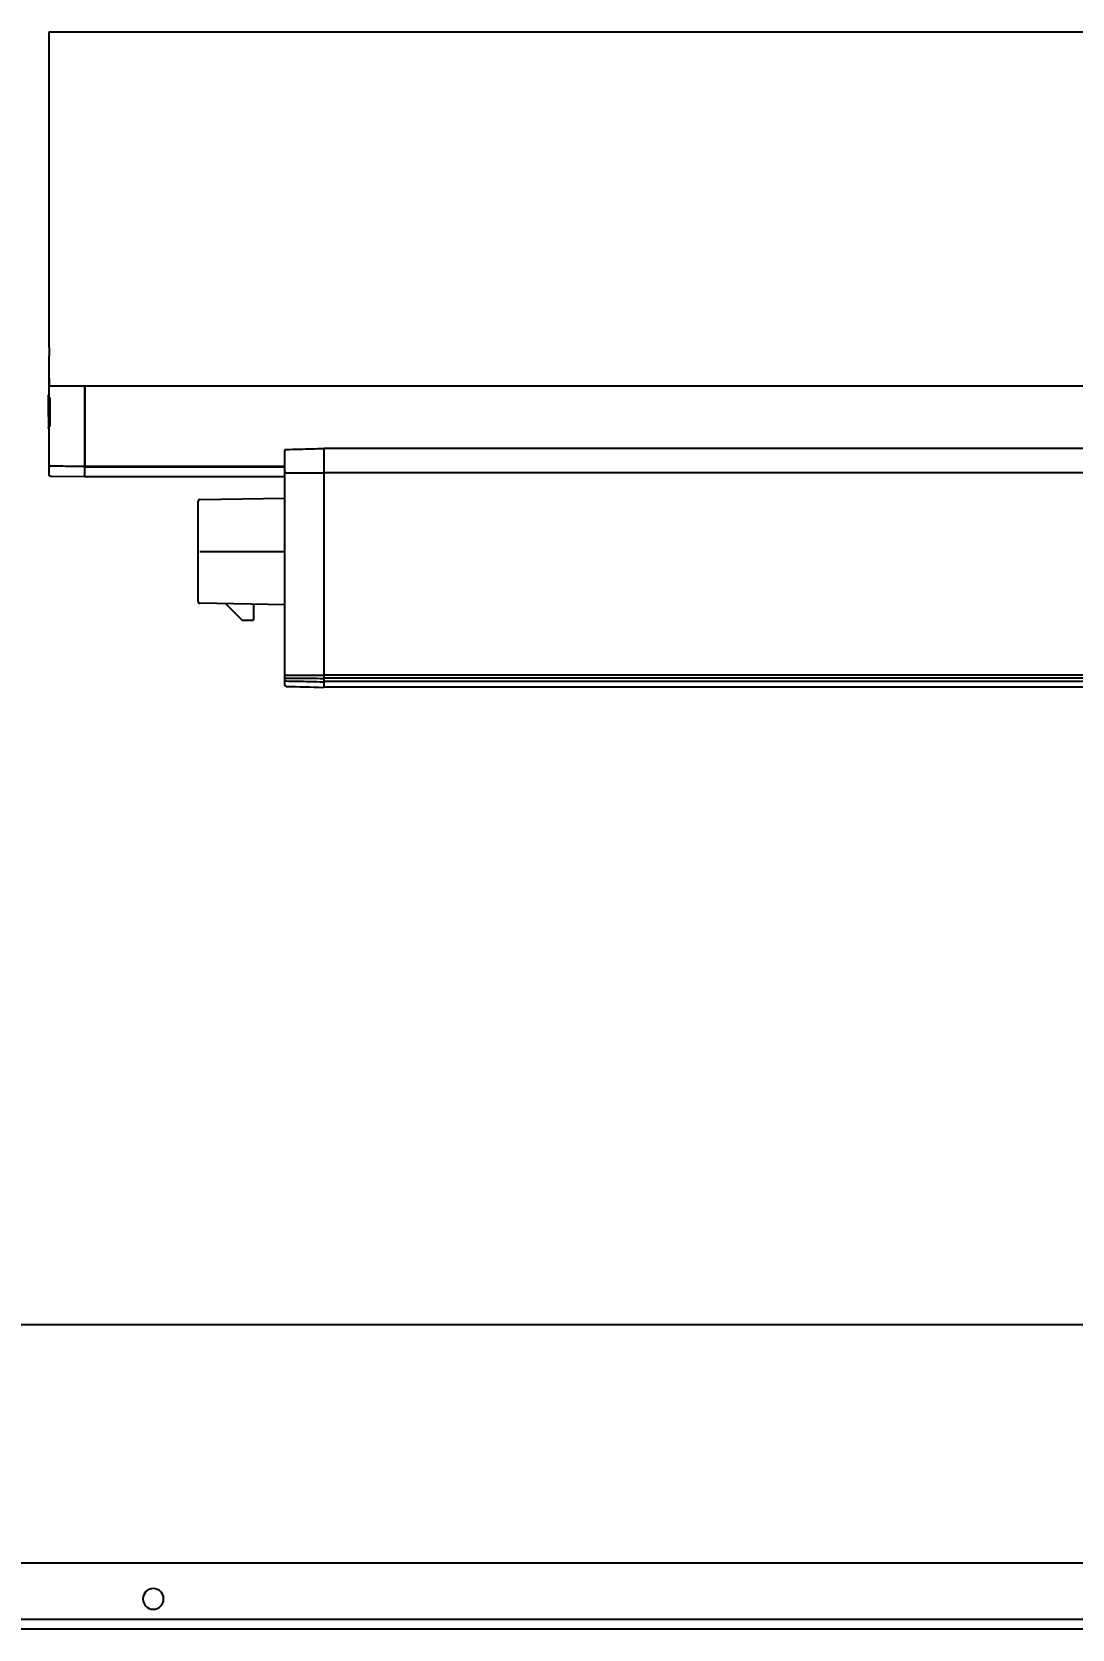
# Model space of a CAD drawing. Header units: inches. Extents: x -1.3 to 57.6, y -2 to 19.8.
# Drawn here: x 6.2 to 12.52, y 10.08 to 19.79 of the extents above; entities that cross this region are included whole.
import ezdxf

# ---------------------------------------------------------------- set-up
doc = ezdxf.new("R2010")
doc.units = ezdxf.units.IN
doc.header["$MEASUREMENT"] = 0
doc.layers.get('Defpoints').update_dxf_attribs({"color": 1})
doc.layers.add('Graze 2.0', color=253, linetype='Continuous')
doc.layers.add('Shield', color=7, linetype='Continuous')
doc.styles.get("Standard").update_dxf_attribs({"font": 'Arial.ttf'})
doc.dimstyles.new('.1 DIM', dxfattribs={"dimscale": 0, "dimtxt": 0.3, "dimasz": 0.3, "dimexe": 0.18, "dimexo": 0.0625, "dimgap": 0.09, "dimtad": 0, "dimtih": 1, "dimtoh": 1, "dimdec": 5, "dimzin": 0, "dimdsep": 46, "dimlunit": 4, "dimtxsty": 'Standard', "dimcen": 0.09, "dimadec": 0, "dimazin": 0, "dimtfac": 1, "dimtdec": 5, "dimtofl": 0, "dimtmove": 0, "dimatfit": 3, "dimfxl": 1, "dimtolj": 1, "dimtzin": 0, "dimarcsym": 0})

# ---------------------------------------------------------------- blocks, each defined once
blk = doc.blocks.new('*D29')
at = {"layer": 'Defpoints', "color": 0, "lineweight": -2, "transparency": 16777216}
for p, q in [((5.3847, 10.5451), (5.3847, 12.1099)), ((53.3847, 10.5451), (53.3847, 12.1099)), ((5.6847, 11.9299), (28.0423, 11.9299)), ((53.0847, 11.9299), (30.7271, 11.9299))]:
    blk.add_line(p, q, dxfattribs=at)
at = {"layer": 'Defpoints', "color": 0, "transparency": 16777216}
for p in [(53.3847, 11.9299), (5.3847, 10.4826), (53.3847, 10.4826)]:
    blk.add_point(p, dxfattribs=at)
for points in [[(5.6847, 11.9799), (5.6847, 11.8799), (5.3847, 11.9299)], [(53.0847, 11.9799), (53.0847, 11.8799), (53.3847, 11.9299)]]:
    blk.add_solid(points, dxfattribs=at)
at = {"layer": 'Defpoints', "color": 0, "transparency": 16777216, "char_height": 0.3, "attachment_point": 5}
for s, insert in [("\\A1;4'", (29.3847, 12.1699)), ('\\A1;[1219.20 mm]', (29.3847, 11.649))]:
    blk.add_mtext(s, dxfattribs=dict(at, insert=insert))

msp = doc.modelspace()

# ---------------------------------------------------------------- linework, layer by layer
at = {"layer": 'Graze 2.0'}
for p, q in [((6.298433, 17.522855), (6.298433, 17.580134)), ((6.30237, 17.580134), (6.298433, 17.580134)), ((6.30237, 17.5258), (6.30237, 17.586715)), ((6.518905, 17.5165), (6.518905, 17.592208)), ((6.518905, 17.592208), (6.518905, 17.5165)), ((6.298433, 17.447595), (6.298433, 17.522856)), ((6.306307, 17.564082), (6.306307, 17.386917)), ((6.298433, 17.447595), (6.298433, 17.381959)), ((6.298433, 17.374971), (6.298433, 17.381957)), ((6.298433, 17.37497), (6.298433, 17.374604)), ((52.633079, 17.253664), (7.971661, 17.253664)), ((6.518905, 17.081018), (6.313975, 17.084595)), ((7.735578, 17.145339), (6.518905, 17.145339)), ((7.735578, 17.139781), (6.518905, 17.139781)), ((7.735441, 15.878423), (7.735441, 17.106551)), ((52.633079, 17.105296), (7.971661, 17.105296)), ((7.971661, 17.105296), (7.971661, 15.876591)), ((7.971661, 17.105219), (7.971661, 15.876481)), ((7.735578, 17.081018), (6.518905, 17.081018)), ((7.207882, 16.914118), (7.207882, 16.931642)), ((7.207882, 16.675918), (7.207882, 16.914118)), ((7.219487, 16.943451), (7.735441, 16.952457)), ((7.207882, 16.580658), (7.207882, 16.675918)), ((7.219487, 16.628288), (7.735441, 16.628288)), ((7.207882, 16.342457), (7.207882, 16.580658)), ((7.207882, 16.324934), (7.207882, 16.342457)), ((7.735441, 16.304119), (7.219487, 16.313125)), ((7.376174, 16.31039), (7.475598, 16.210965)), ((7.544496, 16.307451), (7.544496, 16.210965)), ((7.475598, 16.210965), (7.544496, 16.210965)), ((7.735441, 15.861461), (7.735441, 15.878423)), ((7.735441, 15.847837), (7.735441, 15.861461)), ((7.735441, 15.816412), (7.735441, 15.847837)), ((52.633079, 15.876591), (7.971661, 15.876591)), ((7.971661, 15.876481), (7.971661, 15.857049)), ((52.633079, 15.857297), (7.971661, 15.857297)), ((7.971661, 15.857049), (7.971661, 15.836497)), ((52.633079, 15.837141), (7.971661, 15.837141)), ((7.971661, 15.836497), (7.971661, 15.802556)), ((52.633079, 15.803344), (7.971661, 15.803344))]:
    msp.add_line(p, q, dxfattribs=at)
at = {"layer": 'Graze 2.0', "extrusion": (6.12303e-17, 6.12303e-17, -1)}
msp.add_arc((-6.314181, 17.096405), 0.011811, 271, 0, dxfattribs=at)
at = {"layer": 'Graze 2.0'}
for centre, start, end in [((7.219693, 16.931642), 91, 180), ((7.219693, 16.324934), 180, 269)]:
    msp.add_arc(centre, 0.011811, start, end, dxfattribs=at)
for points, knots in [([(6.30237, 17.746227), (6.30237, 17.755615), (6.30237, 17.763632), (6.30237, 17.777547), (6.30237, 17.783202), (6.30237, 17.7922), (6.30237, 17.795569), (6.30237, 17.799989), (6.30237, 17.80109), (6.30237, 17.801091)], [0, 0, 0, 0, 0.25, 0.25, 0.5, 0.5, 0.75, 0.75, 1, 1, 1, 1]), ([(6.30237, 17.586715), (6.30237, 17.614703), (6.30237, 17.641919), (6.30237, 17.695065), (6.30237, 17.720944), (6.30237, 17.746227)], [0, 0, 0, 0, 0.5, 0.5, 1, 1, 1, 1]), ([(6.30237, 17.156408), (6.30237, 17.162439), (6.30237, 17.16862), (6.30237, 17.181429), (6.30237, 17.188021), (6.30237, 17.208265), (6.30237, 17.222402), (6.30237, 17.265997), (6.30237, 17.296699), (6.30237, 17.359966), (6.30237, 17.392518), (6.30237, 17.442186), (6.30237, 17.45888), (6.30237, 17.484022), (6.30237, 17.492418), (6.30237, 17.50919), (6.30237, 17.517585), (6.30237, 17.5258)], [0, 0, 0, 0, 0.0625, 0.0625, 0.125, 0.125, 0.25, 0.25, 0.5, 0.5, 0.75, 0.75, 0.875, 0.875, 0.9375, 0.9375, 1, 1, 1, 1]), ([(6.518905, 17.143867), (6.518905, 17.146467), (6.518905, 17.149078), (6.518905, 17.15487), (6.518905, 17.158052), (6.518905, 17.167747), (6.518905, 17.174408), (6.518905, 17.194899), (6.518905, 17.209201), (6.518905, 17.253266), (6.518905, 17.284282), (6.518905, 17.348312), (6.518905, 17.381353), (6.518905, 17.431696), (6.518905, 17.448622), (6.518905, 17.47412), (6.518905, 17.482638), (6.518905, 17.499648), (6.518905, 17.508171), (6.518905, 17.5165)], [0, 0, 0, 0, 0.02674934, 0.02674934, 0.05814452, 0.05814452, 0.12093488, 0.12093488, 0.24651562, 0.24651562, 0.49767708, 0.49767708, 0.74883854, 0.74883854, 0.87441927, 0.87441927, 0.93720963, 0.93720963, 1, 1, 1, 1]), ([(6.518905, 17.5165), (6.518905, 17.50825), (6.518905, 17.499811), (6.518905, 17.482965), (6.518905, 17.47453), (6.518905, 17.449277), (6.518905, 17.432511), (6.518905, 17.382636), (6.518905, 17.349909), (6.518905, 17.286397), (6.518905, 17.255505), (6.518905, 17.197125), (6.518905, 17.169594), (6.518905, 17.145339)], [0, 0, 0, 0, 0.0625, 0.0625, 0.125, 0.125, 0.25, 0.25, 0.5, 0.5, 0.75, 0.75, 1, 1, 1, 1]), ([(7.735441, 17.238965), (7.735441, 17.241079), (7.736126, 17.243233), (7.738822, 17.246588), (7.740885, 17.247758), (7.743109, 17.247824)], [0, 0, 0, 0, 0.5, 0.5, 1, 1, 1, 1]), ([(7.735441, 17.158857), (7.735441, 17.167827), (7.735441, 17.176401), (7.735441, 17.192253), (7.735441, 17.199524), (7.735441, 17.219452), (7.735441, 17.230148), (7.735441, 17.238965)], [0, 0, 0, 0, 0.25, 0.25, 0.5, 0.5, 1, 1, 1, 1]), ([(7.743109, 17.247824), (7.770426, 17.248628), (7.797744, 17.249432), (7.849495, 17.250955), (7.873928, 17.251673), (7.922795, 17.25311), (7.947228, 17.253829), (7.971661, 17.254547)], [0, 0, 0, 0, 0.35857204, 0.35857204, 0.67928602, 0.67928602, 1, 1, 1, 1]), ([(7.971661, 17.254547), (7.971661, 17.245478), (7.971661, 17.234386), (7.971661, 17.213444), (7.971661, 17.205784), (7.971661, 17.189055), (7.971661, 17.179949), (7.971661, 17.170385)], [0, 0, 0, 0, 0.5, 0.5, 0.75, 0.75, 1, 1, 1, 1]), ([(7.971661, 17.253664), (7.971661, 17.244631), (7.971661, 17.233596), (7.971661, 17.21273), (7.971661, 17.205087), (7.971661, 17.188354), (7.971661, 17.179262), (7.971661, 17.16973)], [0, 0, 0, 0, 0.5, 0.5, 0.75, 0.75, 1, 1, 1, 1]), ([(6.30237, 17.156408), (6.30237, 17.153926), (6.303618, 17.151439), (6.307893, 17.147897), (6.310889, 17.146836), (6.313975, 17.146792)], [0, 0, 0, 0, 0.5, 0.5, 1, 1, 1, 1]), ([(6.30237, 17.096404), (6.30237, 17.096405), (6.30237, 17.09831), (6.30237, 17.104745), (6.30237, 17.109306), (6.30237, 17.125829), (6.30237, 17.140378), (6.30237, 17.156408)], [0, 0, 0, 0, 0.25, 0.25, 0.5, 0.5, 1, 1, 1, 1]), ([(6.518905, 17.143879), (6.49144, 17.144269), (6.463974, 17.14466), (6.414152, 17.145368), (6.391796, 17.145686), (6.350951, 17.146266), (6.332463, 17.146529), (6.313975, 17.146792)], [0, 0, 0, 0, 0.40207111, 0.40207111, 0.72934977, 0.72934977, 1, 1, 1, 1]), ([(6.518905, 17.081018), (6.518905, 17.081018), (6.518905, 17.082885), (6.518905, 17.087807), (6.518905, 17.089805), (6.518905, 17.094364), (6.518905, 17.096932), (6.518905, 17.105369), (6.518905, 17.111943), (6.518905, 17.126342), (6.518905, 17.13419), (6.518905, 17.142976), (6.518905, 17.143421), (6.518905, 17.143867)], [0, 0, 0, 0, 0.24670337, 0.24670337, 0.37005505, 0.37005505, 0.49340674, 0.49340674, 0.7401101, 0.7401101, 0.98681347, 0.98681347, 1, 1, 1, 1]), ([(6.518905, 17.081018), (6.518905, 17.081018), (6.518905, 17.082783), (6.518905, 17.08901), (6.518905, 17.093454), (6.518905, 17.104177), (6.518905, 17.110463), (6.518905, 17.12425), (6.518905, 17.131775), (6.518905, 17.139781)], [0, 0, 0, 0, 0.25, 0.25, 0.5, 0.5, 0.75, 0.75, 1, 1, 1, 1]), ([(7.735441, 17.106551), (7.735441, 17.111882), (7.735441, 17.117183), (7.735441, 17.127395), (7.735441, 17.132337), (7.735441, 17.141266), (7.735441, 17.14538), (7.735441, 17.152676), (7.735441, 17.155913), (7.735441, 17.158857)], [0, 0, 0, 0, 0.25, 0.25, 0.5, 0.5, 0.75, 0.75, 1, 1, 1, 1]), ([(7.743109, 17.1058), (7.741064, 17.105805), (7.739085, 17.105889), (7.736264, 17.106167), (7.735441, 17.10636), (7.735441, 17.106551)], [0, 0, 0, 0, 0.5, 0.5, 1, 1, 1, 1]), ([(7.743109, 17.1058), (7.777779, 17.105712), (7.81245, 17.105624), (7.888634, 17.105431), (7.930148, 17.105325), (7.971661, 17.105219)], [0, 0, 0, 0, 0.45508746, 0.45508746, 1, 1, 1, 1]), ([(7.971661, 17.170385), (7.971661, 17.16674), (7.971661, 17.162702), (7.971661, 17.155851), (7.971661, 17.153436), (7.971661, 17.148293), (7.971661, 17.145577), (7.971661, 17.139967), (7.971661, 17.137055), (7.971661, 17.130996), (7.971661, 17.127824), (7.971661, 17.118287), (7.971661, 17.111812), (7.971661, 17.105219)], [0, 0, 0, 0, 0.25, 0.25, 0.375, 0.375, 0.5, 0.5, 0.625, 0.625, 0.75, 0.75, 1, 1, 1, 1]), ([(7.971661, 17.16973), (7.971661, 17.166125), (7.971661, 17.162132), (7.971661, 17.153099), (7.971661, 17.147974), (7.971661, 17.136883), (7.971661, 17.130791), (7.971661, 17.11822), (7.971661, 17.111817), (7.971661, 17.105296)], [0, 0, 0, 0, 0.25, 0.25, 0.5, 0.5, 0.75, 0.75, 1, 1, 1, 1]), ([(7.743109, 15.877319), (7.741064, 15.877326), (7.739085, 15.877449), (7.736264, 15.877855), (7.735441, 15.87814), (7.735441, 15.878423)], [0, 0, 0, 0, 0.5, 0.5, 1, 1, 1, 1]), ([(7.743109, 15.858943), (7.741063, 15.85896), (7.739084, 15.859238), (7.736264, 15.860162), (7.735441, 15.860812), (7.735441, 15.861461)], [0, 0, 0, 0, 0.5, 0.5, 1, 1, 1, 1]), ([(7.743109, 15.841394), (7.741063, 15.841438), (7.739085, 15.842154), (7.736263, 15.844525), (7.735441, 15.846183), (7.735441, 15.847837)], [0, 0, 0, 0, 0.5, 0.5, 1, 1, 1, 1]), ([(7.743109, 15.858943), (7.765121, 15.85876), (7.787134, 15.858577), (7.863318, 15.857945), (7.91749, 15.857496), (7.971661, 15.857049)], [0, 0, 0, 0, 0.28893926, 0.28893926, 1, 1, 1, 1]), ([(7.743109, 15.841394), (7.765121, 15.840922), (7.787134, 15.84045), (7.863318, 15.838818), (7.91749, 15.837657), (7.971661, 15.836497)], [0, 0, 0, 0, 0.28893948, 0.28893948, 1, 1, 1, 1]), ([(7.743109, 15.808541), (7.741054, 15.808595), (7.739069, 15.80948), (7.736256, 15.81238), (7.735441, 15.814406), (7.735441, 15.816412)], [0, 0, 0, 0, 0.5, 0.5, 1, 1, 1, 1])]:
    msp.add_open_spline(points, degree=3, knots=knots, dxfattribs=at)
for points in [[(6.518905, 17.592208), (6.518905, 17.605657), (6.518905, 17.618934), (6.518905, 17.632049)], [(6.518905, 17.632049), (6.518905, 17.618939), (6.518905, 17.605666), (6.518905, 17.592208)], [(7.743109, 15.877319), (7.819293, 15.877039), (7.895477, 15.87676), (7.971661, 15.876481)], [(7.743109, 15.808541), (7.819293, 15.806546), (7.895477, 15.804551), (7.971661, 15.802556)]]:
    msp.add_open_spline(points, degree=3, dxfattribs=at)
at = {"layer": 'Shield'}
for p, q in [((6.302372, 19.785592), (54.302368, 19.785592)), ((6.302372, 19.765907), (6.302372, 19.785592)), ((6.302372, 17.915514), (6.302372, 19.765907)), ((6.302372, 17.90764), (6.302372, 17.915514)), ((6.302372, 17.86827), (6.302372, 17.90764)), ((6.302372, 17.86827), (6.302372, 17.817089)), ((54.302368, 17.632049), (6.302372, 17.632049)), ((5.384672, 10.482625), (53.384668, 10.482625)), ((5.384672, 10.138602), (53.384668, 10.138602)), ((53.384668, 10.079442), (5.384672, 10.079442))]:
    msp.add_line(p, q, dxfattribs=at)
at = {"layer": 'Shield', "extrusion": (-6.12303e-17, 7.49855e-33, -1)}
msp.add_circle((-6.935853, 10.262622), 0.062992, dxfattribs=at)
at = {"layer": 'Shield'}
msp.add_open_spline([(6.302372, 17.755092), (6.302372, 17.765569), (6.302372, 17.7746), (6.302372, 17.790325), (6.302372, 17.796718), (6.302372, 17.806949), (6.302372, 17.810788), (6.302372, 17.815826), (6.302372, 17.817089), (6.302372, 17.817088)], degree=3, knots=[0, 0, 0, 0, 0.25, 0.25, 0.5, 0.5, 0.75, 0.75, 1, 1, 1, 1], dxfattribs=at)
for points in [[(6.302372, 17.680825), (6.302372, 17.706166), (6.302372, 17.730911), (6.302372, 17.755092)], [(6.302372, 17.680825), (6.302372, 17.664802), (6.302372, 17.648563), (6.302372, 17.632049)]]:
    msp.add_open_spline(points, degree=3, dxfattribs=at)

# ---------------------------------------------------------------- dimensions: what is measured, and where the dimension line sits
at = {"layer": 'Defpoints'}
dim = msp.add_linear_dim(base=(53.384668, 11.929934), p1=(5.384672, 10.482625), p2=(53.384668, 10.482625), dimstyle='.1 DIM', override={"dimscale": 1, "dimpost": '\\X'}, dxfattribs=at)
dim.commit()
dim.dimension.update_dxf_attribs({"geometry": '*D29', "text_midpoint": (29.38467, 11.929934)})

doc.saveas('drawing.dxf')
